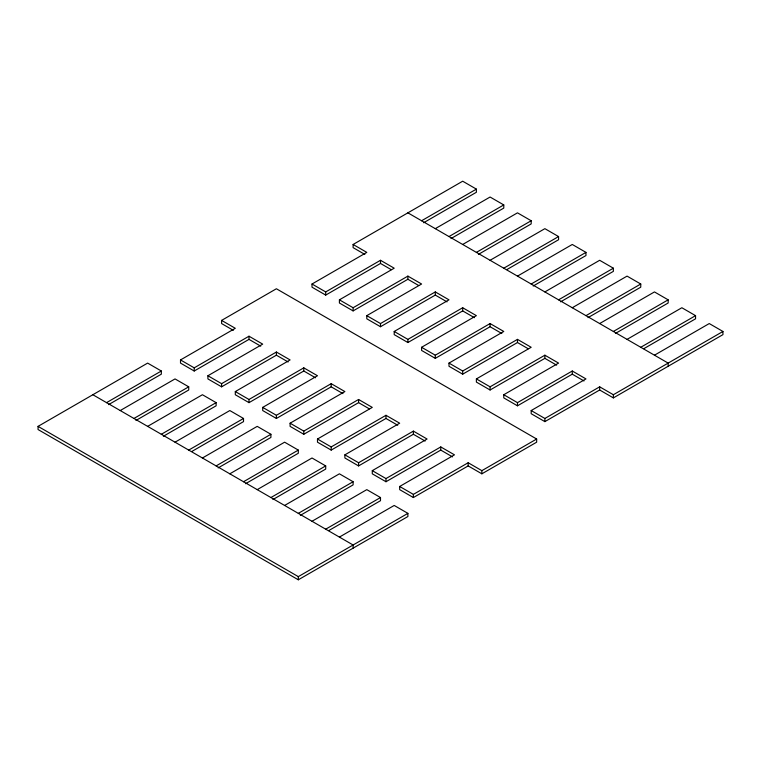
<?xml version="1.0" encoding="UTF-8"?>
<svg xmlns="http://www.w3.org/2000/svg" width="761" height="761" viewBox="0 0 761 761"><rect width="100%" height="100%" fill="white"/><g stroke="black" fill="none" stroke-linecap="round" stroke-linejoin="round"><path stroke-width="1.14" d="M339.406 537.085L394.198 505.456L407.896 513.361L407.896 516.529L298.312 579.796L38.05 429.537L38.05 426.369L147.634 363.102L161.332 371.007L161.332 374.174L108.566 404.633M233.342 330.341L221.603 323.558L221.603 320.4L276.395 288.761L536.657 439.021L536.657 442.189L481.865 473.818L468.167 465.913L413.375 497.542L399.677 489.637L399.677 486.469L454.469 454.84L440.771 446.935L385.979 478.564L372.281 470.659L372.281 473.818L385.979 481.732L440.771 450.093L452.51 456.876M364.842 254.412L353.104 247.639L353.104 244.471L462.688 181.204L476.386 189.118L476.386 192.276L423.62 222.745M106.54 402.645L161.332 371.007M260.738 346.15L248.999 339.377L194.207 371.007L180.509 363.102L180.509 359.934L235.301 328.305L221.603 320.4M391.259 269.67L380.5 263.458L325.708 295.087L312.01 287.182L312.01 284.015L366.802 252.386L353.104 244.471M421.594 220.747L476.386 189.118M120.238 410.55L175.03 378.921L188.728 386.826L188.728 389.993L135.962 420.453M180.509 359.934L194.207 367.848L248.999 336.21L262.697 344.124L207.905 375.753L207.905 378.921L221.603 386.826L276.395 355.197L288.134 361.97M312.01 284.015L325.708 291.929L380.5 260.291L394.198 268.195L339.406 299.834L339.406 303.002L353.104 310.907L407.896 279.268L418.655 285.489M435.292 228.661L490.084 197.023L503.782 204.928L503.782 208.095L451.016 238.554M133.936 418.464L188.728 386.826M448.99 236.566L503.782 204.928M147.634 426.369L202.426 394.731L216.124 402.645L216.124 405.803L163.358 436.272M207.905 375.753L221.603 383.668L276.395 352.029L290.093 359.934L235.301 391.573L235.301 394.731L248.999 402.645L303.791 371.007L315.53 377.789M339.406 299.834L353.104 307.739L407.896 276.11L421.594 284.015L366.802 315.653L366.802 318.811L380.5 326.726L435.292 295.087L447.03 301.87M462.688 244.471L517.48 212.842L531.178 220.747L531.178 223.915L478.412 254.374M161.332 434.274L216.124 402.645M476.386 252.386L531.178 220.747M175.03 442.189L229.822 410.55L243.52 418.464L243.52 421.623L191.772 451.501M235.301 391.573L248.999 399.477L303.791 367.848L317.489 375.753L262.697 407.392L262.697 410.55L276.395 418.464L331.187 386.826L342.926 393.608M366.802 315.653L380.5 323.558L435.292 291.929L448.99 299.834L394.198 331.463L394.198 334.631L407.896 342.536L462.688 310.907L474.426 317.679M490.084 260.291L544.876 228.661L558.574 236.566L558.574 239.734L506.826 269.603M188.728 450.093L243.52 418.464M503.782 268.195L558.574 236.566M202.426 457.998L257.218 426.369L270.916 434.274L270.916 437.442L218.15 467.901M262.697 407.392L276.395 415.297L331.187 383.668L344.885 391.573L290.093 423.202L290.093 426.369L303.791 434.274L358.583 402.645L369.342 408.857M394.198 331.463L407.896 339.377L462.688 307.739L476.386 315.653L421.594 347.282L421.594 350.45L435.292 358.355L490.084 326.726L501.822 333.499M517.48 276.11L572.272 244.471L585.97 252.386L585.97 255.544L533.204 286.012M216.124 465.913L270.916 434.274M531.178 284.015L585.97 252.386M229.822 473.818L284.614 442.189L298.312 450.093L298.312 453.261L245.546 483.72M290.093 423.202L303.791 431.116L358.583 399.477L372.281 407.392L317.489 439.021L317.489 442.189L331.187 450.093L385.979 418.464L397.718 425.237M421.594 347.282L435.292 355.197L490.084 323.558L503.782 331.463L448.99 363.102L448.99 366.269L462.688 374.174L517.48 342.536L528.239 348.757M544.876 291.929L599.668 260.291L613.366 268.195L613.366 271.363L560.6 301.822M243.52 481.732L298.312 450.093M558.574 299.834L613.366 268.195M257.218 489.637L312.01 457.998L325.708 465.913L325.708 469.071L272.942 499.539M317.489 439.021L331.187 446.935L385.979 415.297L399.677 423.202L344.885 454.84L344.885 457.998L358.583 465.913L413.375 434.274L425.114 441.057M448.99 363.102L462.688 371.007L517.48 339.377L531.178 347.282L476.386 378.921L476.386 382.079L490.084 389.993L544.876 358.355L556.614 365.137M572.272 307.739L627.064 276.11L640.762 284.015L640.762 287.182L587.996 317.641M270.916 497.542L325.708 465.913M585.97 315.653L640.762 284.015M284.614 505.456L339.406 473.818L353.104 481.732L353.104 484.89L300.338 515.359M344.885 454.84L358.583 462.745L413.375 431.116L427.073 439.021L372.281 470.659M476.386 378.921L490.084 386.826L544.876 355.197L558.574 363.102L503.782 394.731L503.782 397.898L517.48 405.803L572.272 374.174L584.01 380.957M599.668 323.558L654.46 291.929L668.158 299.834L668.158 303.002L615.392 333.461M298.312 513.361L353.104 481.732M613.366 331.463L668.158 299.834M312.01 521.266L366.802 489.637L380.5 497.542L380.5 500.709L328.752 530.588M503.782 394.731L517.48 402.645L572.272 371.007L585.97 378.921L531.178 410.55L531.178 413.718L544.876 421.623L599.668 389.993L613.366 397.898L722.95 334.631L722.95 331.463L709.252 323.558L654.46 355.197M627.064 339.377L681.856 307.739L695.554 315.653L695.554 318.811L643.806 348.69M325.708 529.18L380.5 497.542M640.762 347.282L695.554 315.653M399.677 486.469L413.375 494.384L468.167 462.745L481.865 470.659L536.657 439.021M531.178 410.55L544.876 418.464L599.668 386.826L613.366 394.731L722.95 331.463M38.05 426.369L298.312 576.629L407.896 513.361M407.896 212.842L668.158 363.102L668.158 366.269M92.842 394.731L353.104 545L353.104 548.158M613.366 394.731L613.366 397.898M599.668 386.826L599.668 389.993M572.272 371.007L572.272 374.174M544.876 355.197L544.876 358.355M544.876 418.464L544.876 421.623M517.48 339.377L517.48 342.536M517.48 402.645L517.48 405.803M490.084 323.558L490.084 326.726M490.084 386.826L490.084 389.993M481.865 470.659L481.865 473.818M468.167 462.745L468.167 465.913M462.688 307.739L462.688 310.907M462.688 371.007L462.688 374.174M440.771 446.935L440.771 450.093M435.292 291.929L435.292 295.087M435.292 355.197L435.292 358.355M413.375 431.116L413.375 434.274M413.375 494.384L413.375 497.542M407.896 276.11L407.896 279.268M407.896 339.377L407.896 342.536M385.979 415.297L385.979 418.464M385.979 478.564L385.979 481.732M380.5 260.291L380.5 263.458M380.5 323.558L380.5 326.726M358.583 399.477L358.583 402.645M358.583 462.745L358.583 465.913M353.104 307.739L353.104 310.907M331.187 383.668L331.187 386.826M331.187 446.935L331.187 450.093M325.708 291.929L325.708 295.087M303.791 367.848L303.791 371.007M303.791 431.116L303.791 434.274M298.312 576.629L298.312 579.796M276.395 352.029L276.395 355.197M276.395 415.297L276.395 418.464M248.999 336.21L248.999 339.377M248.999 399.477L248.999 402.645M221.603 383.668L221.603 386.826M194.207 367.848L194.207 371.007"/></g></svg>
